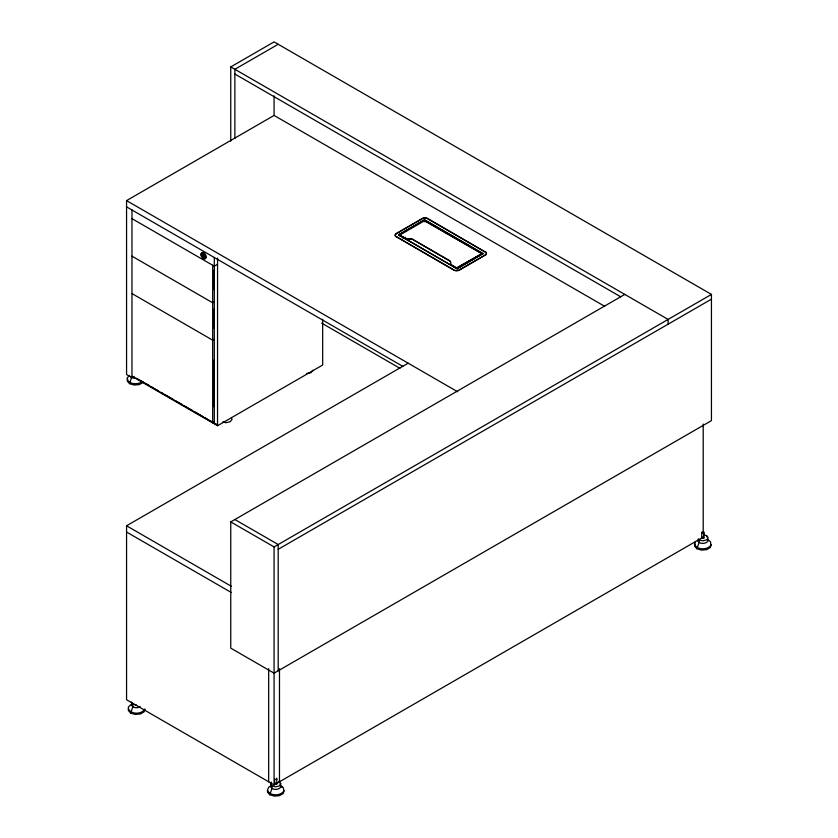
<?xml version="1.0" encoding="UTF-8"?>
<svg xmlns="http://www.w3.org/2000/svg" width="838" height="838" viewBox="0 0 838 838"><rect width="100%" height="100%" fill="white"/><g stroke="black" fill="none" stroke-linecap="round" stroke-linejoin="round"><path stroke-width="1.26" d="M214.119 328.391L214.119 309.023M214.119 289.623L214.119 270.255M450.729 264.389L456.679 267.94L481.85 253.83L456.888 268.485L450.823 264.661L450.729 262.126L449.66 260.639L412.39 239.113L405.718 238.442L399.485 235.038L399.527 235.782L399.736 235.248L405.718 238.621L412.39 239.291L450.456 261.498M424.656 220.865L481.756 253.474L481.86 254.427M424.96 221.756L424.74 220.74L425.117 221.661M481.714 254.511L481.588 253.558M214.14 406.828L214.214 359.994M697.635 540.06L697.562 540.594C699.28 544.323 705.68 544.271 707.984 541.118L707.67 539.023M127.732 379.027L127.187 381.007L129.555 383.689L134.185 385.051L139.328 384.579L143.015 382.453M128.685 708.917L128.277 710.404L130.644 713.086L135.274 714.447L140.417 713.976L144.105 711.85L144.922 708.885M267.804 790.569L267.395 792.057L269.763 794.738L274.403 796.1L279.546 795.629L283.223 793.502L284.04 790.538M695.079 544.092L694.534 546.072L696.891 548.743L701.532 550.116L706.675 549.644L710.362 547.518L711.169 544.543M271.575 782.105L270.402 783.74L271.962 785.908L271.962 788.485L269.763 794.738M131.849 703.386L131.304 704.926C132.708 708.204 137.537 708.299 140.302 706.801M144.733 709.503C141.088 714.51 130.927 714.584 128.204 708.665L128.455 706.989L130.728 704.852M270.978 785.038L270.423 786.578C272.141 790.307 278.551 790.265 280.856 787.112L280.101 784.661M695.331 541.882L694.461 544.333C697.185 550.241 707.345 550.168 710.991 545.161L710.488 541.851L707.712 539.305M312.909 370.228L310.877 372.669L306.457 373.57M203.058 253.003L203.592 252.699M203.362 257.266L203.906 256.952M203.466 258.722L204.011 258.408M230.754 141.172L230.754 66.914L274.078 41.9L711.441 294.41L711.441 420.645L274.078 673.155L230.754 648.141L230.754 521.906L624.792 294.41M278.195 44.278L234.87 69.292L234.87 138.333M134.227 376.388L131.975 377.687L126.559 374.555L126.559 200.607L274.078 115.445L604.701 306.32M217.555 264.305L214.308 266.18L131.975 218.645M214.308 301.827L212.674 302.769L131.975 256.166M129.639 375.466L127.366 377.592L127.114 379.268C129.586 384.81 137.956 384.684 142.408 381.636M396.364 233.467L422.31 218.488A3.761 2.168 0 0 1 427.212 218.268L485.715 252.28A3.761 2.168 0 0 1 485.349 255.108L459.402 270.087A4.043 2.336 0 0 1 454.343 270.402L395.829 236.389A4.043 2.336 0 0 1 396.364 233.467L396.364 233.697A4.043 2.336 0 0 0 395.829 236.62M396.364 233.697L422.31 218.708A3.761 2.168 0 0 1 427.212 218.498L485.715 252.28M214.308 339.233L212.674 340.165L131.975 293.572M424.573 219.786L398.521 234.944L457.139 268.789L483.086 253.568L424.573 219.786L398.626 234.776L457.139 268.789M399.37 235.279L424.656 220.687L481.86 253.715L456.679 267.94L457.045 268.579M403.036 238.589L405.299 237.29M457.014 268.715L483.086 253.568M395.829 236.389L454.343 270.171A4.043 2.336 0 0 0 459.402 269.857L485.349 254.878A3.761 2.168 0 0 0 485.715 252.049M131.975 376.335L212.674 422.928L214.308 421.985M214.308 257.423L214.287 423.86L217.534 425.735L322.672 365.033L322.672 319.215M702.076 537.797L274.078 784.902L126.559 699.73L126.559 525.782L408.169 363.2M230.754 521.906L274.078 546.921L711.441 294.41M278.195 549.299L711.441 299.166M270.884 785.908L268.82 787.102L267.322 790.318C270.056 796.226 280.206 796.152 283.852 791.156L283.349 787.835L280.573 785.3M217.335 424.897L209.322 420.267M135.966 378.273L133.263 378.043L130.686 376.566M701.794 533.356L703.91 533.356M701.773 537.179L703.93 537.179M276.781 779.35L274.655 779.35L274.634 784.358L276.802 784.358L276.781 778.125M274.634 783.163L276.802 783.163M703.794 534.906L706.612 535.576L708.162 537.745L706.612 539.913L702.852 540.814L699.091 539.913L698.316 538.834M222.73 421.954L225.977 422.729L230.303 421.692L232.105 419.199L231.539 418.403M131.283 702.087L132.833 704.255L136.594 705.156M278.74 781.393L281.034 783.74L279.473 785.908L275.712 786.809L271.962 785.908M230.754 66.914L668.116 319.425L668.116 324.18M234.87 74.037L620.612 296.746M424.478 219.965L483.086 253.799M126.559 200.607L457.716 391.807M126.559 206.86L402.837 366.374M321.687 323.133L399.904 368.291M140.941 380.787L143.34 382.18M145.424 383.385L148.954 385.417M151.029 386.622L153.438 388.004M155.512 389.209L157.921 390.592M161.284 392.53L163.525 393.829M165.61 395.033L173.613 399.653M175.697 400.857L182.422 404.744M184.664 406.032L188.183 408.064M189.147 408.619L192.51 410.568M194.751 411.856L198.271 413.888M199.234 414.443L202.754 416.486M204.839 417.68L207.248 419.073M159.042 391.419L136.615 378.294M159.849 391.88L208.369 419.89M209.175 420.362L217.335 425.065M234.87 519.529L278.195 544.543L278.195 670.777M126.559 525.782L231.288 586.254M126.559 532.036L231.288 592.497M706.612 535.576L706.612 536.865M703.208 424.049L703.208 531.941M699.091 539.913L699.091 542.49L696.891 548.743M281.673 786.453L281.673 787.154M279.494 668.682L279.473 782.86M274.078 95.815L274.078 115.414M274.078 546.921L274.078 784.902M268.663 668.682L268.663 781.77M217.555 258.052L217.534 425.735M212.674 265.248L212.674 422.928M132.833 704.255L132.833 706.832L130.644 713.086M131.975 209.898L131.975 377.687M131.744 376.796L129.555 383.689M204.336 255.234A1.655 0.953 59.9 0 1 204.336 257.151A1.655 0.953 59.9 0 1 202.681 256.198A1.655 0.953 59.9 0 1 202.681 254.281M203.508 254.364A1.655 0.953 59.9 0 1 204.095 254.888M204.2 257.057A1.655 0.953 59.9 0 1 202.639 254.993M204.755 255.339A1.655 0.953 59.9 0 1 204.901 255.726M201.56 255.192A3.373 1.948 59.9 0 1 202.985 252.5A3.373 1.948 59.9 0 1 206.043 255.904A3.373 1.948 59.9 0 1 204.619 258.607M203.383 258.02A3.373 1.948 59.9 0 1 202.796 257.465M202.272 256.774A3.373 1.948 59.9 0 1 201.843 255.999M703.91 532.13L701.794 532.13L701.773 538.373L703.93 538.373L703.91 532.13M204.011 255.213L203.006 254.637L203.006 256.313L204.011 256.889L204.011 255.213M202.094 255.307A1.655 0.953 59.9 0 0 203.927 257.36A1.655 0.953 59.9 0 0 203.76 254.93A1.655 0.953 59.9 0 0 202.094 255.307M200.89 254.731A3.373 1.948 59.9 0 0 204.629 258.911A3.373 1.948 59.9 0 0 204.273 253.956A3.373 1.948 59.9 0 0 200.89 254.731"/></g></svg>
